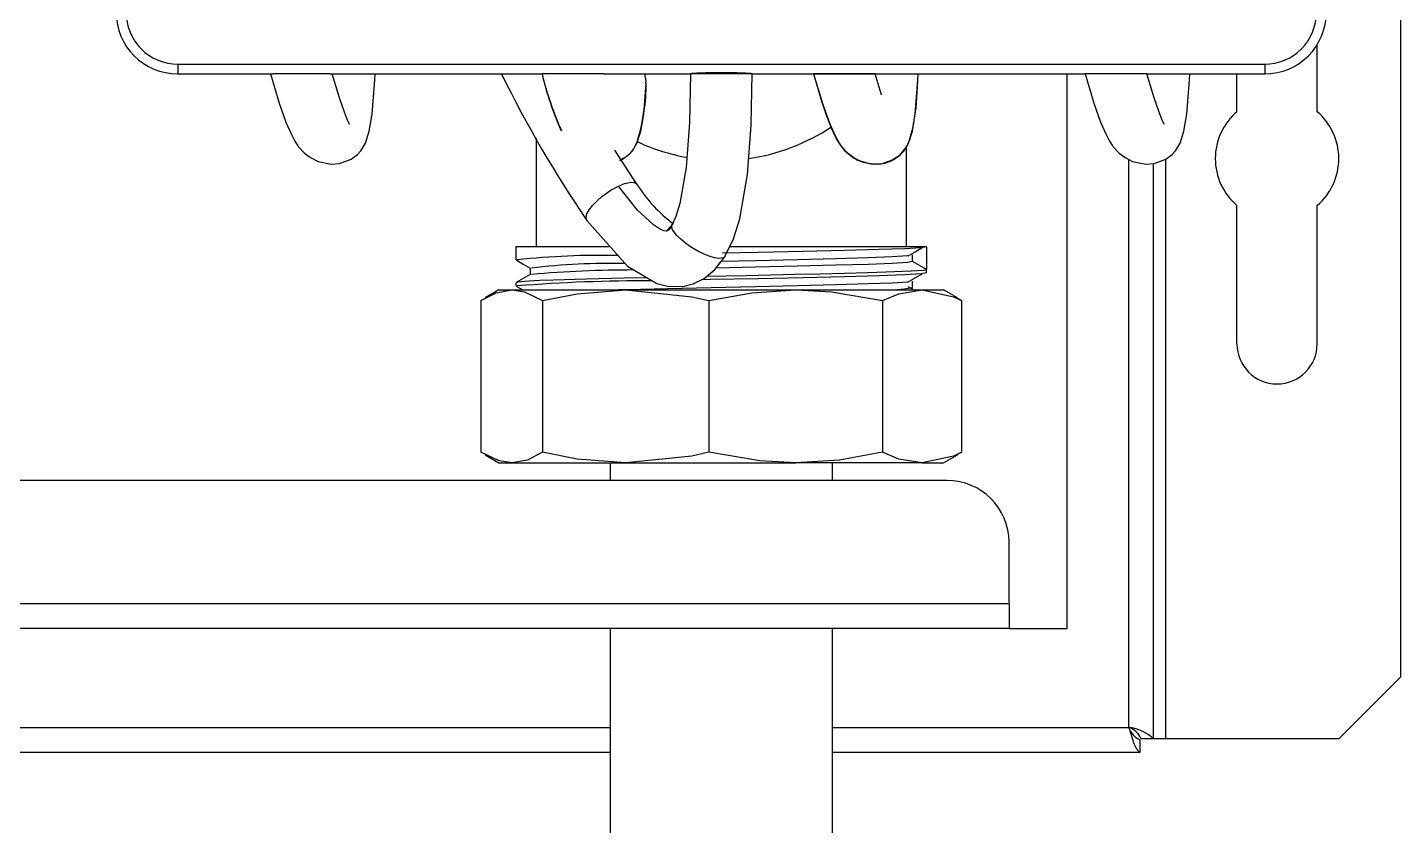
# Model space of a CAD drawing. Header units: millimetres. Extents: x 75 to 2075, y 25 to 1460.
# Drawn here: x 648.7 to 834, y 513.2 to 621 of the extents above; entities that cross this region are included whole.
import ezdxf

# ---------------------------------------------------------------- set-up
doc = ezdxf.new("R2010")
doc.units = ezdxf.units.MM
doc.header["$LTSCALE"] = 5

msp = doc.modelspace()

# ---------------------------------------------------------------- linework, layer by layer
at = {"color": 7, "linetype": 'Continuous', "lineweight": 25}
for p, q in [((834.003, 1254.699), (834.003, 533.268)), ((822.753, 609.601), (822.753, 618.642)), ((669.003, 616.012), (815.67, 616.012)), ((669.003, 616.012), (669.003, 614.699)), ((815.67, 616.012), (815.67, 614.699)), ((669.003, 614.699), (681.851, 614.699)), ((689.489, 614.699), (681.851, 614.699)), ((689.489, 614.699), (718.166, 614.699)), ((726.463, 614.699), (718.166, 614.699)), ((726.463, 614.699), (718.166, 614.699)), ((726.463, 614.699), (718.166, 614.699)), ((726.463, 614.699), (738.17, 614.699)), ((746.503, 614.699), (738.17, 614.699)), ((739.837, 614.699), (739.837, 614.815)), ((744.837, 614.815), (744.837, 614.699)), ((746.503, 614.699), (754.792, 614.699)), ((763.121, 614.699), (754.792, 614.699)), ((754.792, 614.699), (763.125, 614.699)), ((754.792, 614.699), (763.125, 614.699)), ((763.125, 614.699), (791.436, 614.699)), ((789.003, 539.817), (789.003, 614.699)), ((799.764, 614.699), (791.436, 614.699)), ((799.77, 614.699), (815.67, 614.699)), ((811.92, 609.601), (811.92, 614.699)), ((717.337, 606.026), (717.337, 591.366)), ((730.943, 599.83), (727.957, 604.423)), ((767.337, 591.366), (767.337, 604.842)), ((797.337, 526.483), (797.337, 603.159)), ((800.67, 524.935), (800.67, 602.605)), ((802.337, 524.935), (802.337, 603.191)), ((811.92, 578.268), (811.92, 596.935)), ((822.753, 578.268), (822.753, 596.935)), ((735.725, 594.338), (735.641, 594.158)), ((714.629, 591.366), (714.629, 589.602)), ((727.202, 591.366), (714.629, 591.366)), ((770.044, 591.366), (743.465, 591.366)), ((770.044, 591.366), (770.044, 588.279)), ((742.864, 590.134), (742.725, 589.969)), ((768.135, 589.381), (768.135, 590.263)), ((770.044, 588.279), (768.135, 589.381)), ((716.539, 588.499), (716.539, 587.627)), ((770.044, 587.838), (770.044, 588.272)), ((714.629, 586.513), (714.629, 586.074)), ((714.645, 586.055), (715.551, 585.532)), ((768.312, 585.532), (767.568, 585.97)), ((709.908, 584.105), (709.908, 563.626)), ((712.337, 585.532), (710.473, 584.456)), ((712.337, 585.532), (714.067, 585.532)), ((714.067, 585.532), (729.446, 585.532)), ((718.225, 584.105), (718.225, 563.626)), ((729.446, 585.532), (752.376, 585.532)), ((740.667, 584.105), (740.667, 563.626)), ((752.376, 585.532), (769.426, 585.532)), ((764.086, 584.105), (764.086, 563.626)), ((769.426, 585.532), (772.337, 585.532)), ((774.2, 584.456), (772.337, 585.532)), ((774.766, 584.105), (774.173, 584.408)), ((774.766, 584.105), (774.766, 563.626)), ((774.173, 563.341), (774.766, 563.626)), ((710.465, 563.28), (712.337, 562.199)), ((712.337, 562.199), (714.067, 562.199)), ((714.067, 562.199), (729.446, 562.199)), ((727.337, 562.199), (727.337, 559.817)), ((729.446, 562.199), (752.376, 562.199)), ((769.426, 562.199), (752.376, 562.199)), ((757.337, 559.817), (757.337, 562.199)), ((769.426, 562.199), (772.337, 562.199)), ((772.337, 562.199), (774.208, 563.28)), ((772.835, 559.817), (572.835, 559.817)), ((781.168, 543.15), (781.168, 551.483)), ((781.168, 543.15), (564.501, 543.15)), ((781.168, 543.15), (781.168, 539.817)), ((781.168, 539.817), (564.501, 539.817)), ((727.337, 539.817), (727.337, 499.817)), ((757.337, 499.817), (757.337, 539.817)), ((781.168, 539.817), (789.003, 539.817)), ((825.67, 524.935), (834.003, 533.268)), ((624.003, 526.483), (727.337, 526.483)), ((757.337, 526.483), (797.337, 526.483)), ((798.886, 523.15), (798.886, 524.817)), ((800.67, 524.935), (799.003, 524.935)), ((802.337, 524.935), (800.67, 524.935)), ((825.67, 524.935), (802.337, 524.935)), ((624.003, 523.15), (727.337, 523.15)), ((757.337, 523.15), (798.886, 523.15))]:
    msp.add_line(p, q, dxfattribs=at)
at = {"color": 7, "linetype": 'Continuous', "lineweight": 25, "flags": 128}
for points in [[(681.503, 614.699), (682.68, 610.766), (683.59, 608.2), (684.279, 606.59), (684.774, 605.636), (685.091, 605.123), (685.185, 604.987), (685.225, 604.933), (685.301, 604.836), (686.108, 604.003), (686.888, 603.425), (687.916, 602.896), (689.698, 602.521), (690.826, 602.612), (692.383, 603.176), (693.239, 603.8), (693.713, 604.324), (694.311, 605.358), (694.837, 606.989), (695.235, 609.284), (695.595, 613.881), (695.615, 614.699)], [(692.155, 607.861), (692.16, 607.86), (692.107, 608), (691.898, 608.469), (691.487, 609.517), (690.819, 611.466), (689.837, 614.699)], [(728.631, 603.032), (729.027, 603.176), (729.883, 603.8), (730.358, 604.324), (730.956, 605.358), (731.481, 606.989), (731.879, 609.284), (732.198, 613.355)], [(728.784, 603.15), (729.695, 603.637), (730.073, 603.996), (730.5, 604.562), (730.99, 605.551), (731.487, 607.215), (731.929, 609.868), (732.203, 613.402)], [(732.175, 613.406), (732.22, 613.706), (732.013, 614.699)], [(738.17, 614.699), (738.04, 608.135), (737.588, 602.082), (736.753, 597.205), (736.214, 595.471), (735.695, 594.356)], [(742.824, 590.036), (743.994, 592.458), (744.821, 595.129), (745.866, 601.122), (746.366, 607.776), (746.503, 614.699)], [(754.792, 614.699), (755.968, 610.766), (756.879, 608.2), (757.568, 606.59), (758.062, 605.636), (758.379, 605.123), (758.474, 604.987), (758.514, 604.933), (758.59, 604.836), (759.397, 604.003), (760.177, 603.425), (761.205, 602.896), (762.987, 602.521), (764.115, 602.612), (765.671, 603.176), (766.528, 603.8), (767.002, 604.324), (767.6, 605.358), (768.125, 606.989), (768.523, 609.284), (768.884, 613.881), (768.903, 614.699)], [(754.792, 614.699), (756.024, 610.591), (756.973, 607.952), (757.691, 606.326), (758.406, 605.074), (758.633, 604.758), (759.022, 604.307), (760.736, 603.077), (762.498, 602.558), (763.639, 602.544), (764.392, 602.672), (765.276, 602.977), (766.293, 603.603), (767.112, 604.478), (767.644, 605.439), (768.25, 607.557), (768.618, 610.111), (768.836, 612.942), (768.906, 614.699)], [(754.792, 614.699), (755.762, 611.401), (756.547, 609.058), (757.176, 607.437), (757.67, 606.349), (758.043, 605.646), (758.359, 605.136), (758.981, 604.354), (760.171, 603.392), (761.507, 602.779), (762.595, 602.55), (763.398, 602.527), (763.95, 602.583), (765.056, 602.882), (766.453, 603.737), (767.391, 604.91), (767.836, 605.946), (768.197, 607.33), (768.52, 609.352), (768.784, 612.228), (768.895, 614.699)], [(763.987, 611.865), (763.932, 612.029), (763.125, 614.699)], [(791.436, 614.699), (792.613, 610.766), (793.523, 608.2), (794.212, 606.59), (794.707, 605.636), (795.024, 605.123), (795.118, 604.987), (795.158, 604.933), (795.234, 604.836), (796.041, 604.003), (796.821, 603.425), (797.849, 602.896), (799.631, 602.521), (800.759, 602.612), (802.316, 603.176), (803.172, 603.8), (803.646, 604.324), (804.244, 605.358), (804.77, 606.989), (805.168, 609.284), (805.528, 613.881), (805.548, 614.699)], [(802.088, 607.861), (802.092, 607.86), (802.04, 608), (801.831, 608.469), (801.42, 609.517), (800.752, 611.466), (799.77, 614.699)], [(724.21, 594.941), (724.171, 594.976), (724.097, 595.32), (724.213, 595.792), (724.523, 596.358), (724.997, 596.971), (725.582, 597.577), (726.218, 598.134), (727.45, 599.011), (728.457, 599.563)], [(728.457, 599.563), (729.298, 599.902), (730.173, 600.081), (730.564, 600.054), (730.867, 599.911), (730.899, 599.858)], [(735.05, 593.501), (734.995, 593.487), (734.912, 593.479), (734.588, 593.529), (734, 593.775), (733.183, 594.308), (731.045, 596.324), (728.457, 599.563)], [(724.199, 594.933), (729.676, 588.75), (733.62, 586.396), (735.065, 586.038), (737.146, 586.012), (738.527, 586.349), (740.023, 587.087), (741.474, 588.293), (742.755, 589.949)], [(735.641, 594.158), (735.237, 593.632), (735.05, 593.501)], [(735.05, 593.501), (735.418, 594.002), (735.451, 594.017)], [(735.726, 594.405), (735.577, 594.175), (735.491, 594.068), (735.451, 594.029), (735.445, 594.024), (735.445, 594.025)], [(742.725, 589.969), (742.638, 589.866), (742.005, 589.775), (741.484, 589.851), (740.82, 590.039), (740.036, 590.348), (739.179, 590.772), (738.32, 591.28), (737.53, 591.83), (736.864, 592.375), (736.352, 592.875), (735.774, 593.662), (735.641, 594.158)], [(770.044, 591.366), (769.307, 591.236), (767.105, 591.104), (763.618, 590.976), (758.956, 590.845), (753.388, 590.713), (747.305, 590.586), (742.459, 590.486)], [(767.566, 590.146), (768.503, 590.697), (769.439, 591.249)], [(714.645, 589.583), (715.601, 589.031), (716.539, 588.489)], [(768.135, 589.381), (767.448, 589.252), (765.398, 589.119), (762.152, 588.992), (757.811, 588.861), (752.627, 588.729), (746.963, 588.602), (741.621, 588.483)], [(767.509, 590.146), (767.448, 590.134), (765.398, 590.001), (762.152, 589.874), (757.811, 589.743), (752.627, 589.611), (746.963, 589.484), (742.315, 589.381)], [(716.556, 587.637), (715.601, 587.085), (714.645, 586.534)], [(770.044, 587.838), (769.307, 587.709), (767.105, 587.576), (763.618, 587.448), (758.956, 587.317), (753.388, 587.185), (747.305, 587.058), (740.868, 586.926), (739.645, 586.9)], [(770.044, 588.279), (769.618, 588.182), (767.977, 588.063), (764.571, 587.922), (762.058, 587.843), (758.956, 587.758), (755.669, 587.678), (752.303, 587.602), (745.694, 587.462), (740.345, 587.354)], [(767.566, 586.618), (768.499, 587.169), (769.439, 587.721)], [(732.294, 587.188), (729.214, 587.121), (724.122, 586.997), (719.689, 586.862), (717.869, 586.791), (716.395, 586.717), (714.76, 586.568), (714.824, 586.513)], [(767.509, 586.618), (767.448, 586.606), (765.398, 586.473), (762.152, 586.346), (757.811, 586.215), (752.627, 586.083), (746.963, 585.956), (740.969, 585.823), (735.085, 585.693), (729.616, 585.565), (728.428, 585.532)], [(768.135, 585.853), (768.135, 586.294), (768.135, 586.735)], [(709.908, 584.105), (711.962, 585.156), (714.067, 585.532)], [(714.067, 585.532), (715.785, 585.28), (718.225, 584.105)], [(718.225, 584.105), (722.902, 585.034), (729.446, 585.532)], [(729.446, 585.532), (738.364, 584.618), (740.667, 584.105)], [(740.667, 584.105), (746.451, 585.156), (752.376, 585.532)], [(752.376, 585.532), (757.215, 585.28), (764.086, 584.105)], [(764.086, 584.105), (766.312, 585.034), (769.426, 585.532)], [(769.426, 585.532), (773.67, 584.618), (774.766, 584.105)], [(714.067, 562.199), (712.348, 562.451), (709.908, 563.626)], [(718.225, 563.626), (716.171, 562.575), (714.067, 562.199)], [(729.446, 562.199), (722.902, 562.697), (718.225, 563.626)], [(740.667, 563.626), (738.364, 563.113), (729.446, 562.199)], [(752.376, 562.199), (747.538, 562.451), (740.667, 563.626)], [(764.086, 563.626), (758.302, 562.575), (752.376, 562.199)], [(769.426, 562.199), (766.312, 562.697), (764.086, 563.626)], [(774.766, 563.626), (773.67, 563.113), (769.426, 562.199)], [(797.337, 526.483), (797.684, 525.335), (798.031, 524.326), (798.378, 523.583), (798.725, 523.194), (798.886, 523.15)]]:
    msp.add_lwpolyline(points, dxfattribs=at)
at = {"color": 7, "linetype": 'Continuous', "lineweight": 25}
for centre, radius, start, end in [((669.003, 623.032), 8.333, 180, 270), ((669.005, 622.992), 6.981, 179.67308, 269.99138), ((815.669, 622.993), 6.981, 270.01169, 0.32385), ((815.67, 623.032), 8.333, 270, 0), ((853.396, 683.455), 156.613, 206.04105, 214.41881), ((766.805, 626.843), 50.15, 194.01409, 203.18016), ((759.44, 624.509), 42.442, 193.36479, 204.37148), ((763.697, 625.723), 46.864, 193.60587, 203.52633), ((705.141, 613.609), 27.074, 343.40408, 359.68937), ((817.337, 603.268), 8.333, 130.5416, 229.4584), ((817.337, 603.268), 8.333, 310.5416, 49.4584), ((742.337, 629.699), 26.667, 278.0284, 303.9005), ((742.337, 629.699), 26.667, 244.99217, 259.88909), ((747.272, 610.017), 19.252, 211.83669, 233.83224), ((726.233, 482.637), 107.573, 88.84479, 96.09551), ((727.355, 495.677), 93.431, 88.75931, 96.54393), ((730.619, 425.495), 162.737, 90.02645, 94.90013), ((731.861, 376.055), 210.71, 89.68803, 94.64124), ((763.982, 612.531), 26.999, 269.80479, 278.8486), ((817.337, 578.268), 5.417, 180, 0), ((772.835, 551.483), 8.333, 0, 90), ((796.79, 520.946), 5.564, 45.7916, 84.36503), ((799.928, 527.338), 2.729, 198.26085, 247.54112), ((796.398, 523.802), 2.841, 23.49158, 70.70645)]:
    msp.add_arc(centre, radius, start, end, dxfattribs=at)
msp.add_ellipse((742.337, 614.699), major_axis=(4.167, 0), ratio=0.0349208, start_param=0, end_param=3.1415927, dxfattribs=at)

doc.saveas('drawing.dxf')
